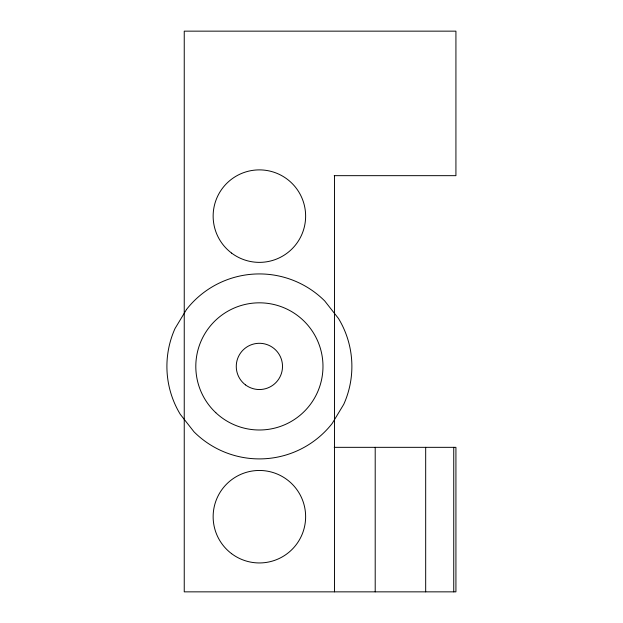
<?xml version="1.0" encoding="UTF-8"?>
<svg xmlns="http://www.w3.org/2000/svg" width="623" height="623" viewBox="0 0 623 623"><rect width="100%" height="100%" fill="white"/><g stroke="black" fill="none" stroke-linecap="round" stroke-linejoin="round"><path stroke-width="0.93" d="M334.216 175.663L455.927 175.663L455.927 31.15L184.244 31.15L184.244 591.85L455.927 591.85L455.927 447.337L334.216 447.337M453.739 447.337L453.739 591.85M425.68 447.337L425.68 591.85M375.202 447.337L375.202 591.85M334.535 175.663L334.535 591.85M186.55 309.421L175.032 328.508A92.484 92.484 0 0 0 180.273 414.311L194.033 431.856A92.484 92.484 0 0 0 332.23 423.406L343.756 404.319A92.484 92.484 0 0 0 338.507 318.517L324.747 300.979A92.484 92.484 0 0 0 186.55 309.421M231.608 253.094A46.242 46.242 0 0 0 305.293 221.695A46.242 46.242 0 0 0 241.265 173.583A46.242 46.242 0 0 0 231.608 253.094M231.608 553.676A46.242 46.242 0 0 0 305.293 522.276A46.242 46.242 0 0 0 241.265 474.165A46.242 46.242 0 0 0 231.608 553.676M245.501 384.897A23.121 23.121 0 0 0 282.344 369.198A23.121 23.121 0 0 0 250.329 345.142A23.121 23.121 0 0 0 245.501 384.897M215.815 412.714A63.585 63.585 0 0 0 321.281 381.003A63.585 63.585 0 0 0 241.078 305.519A63.585 63.585 0 0 0 215.815 412.714"/></g></svg>
